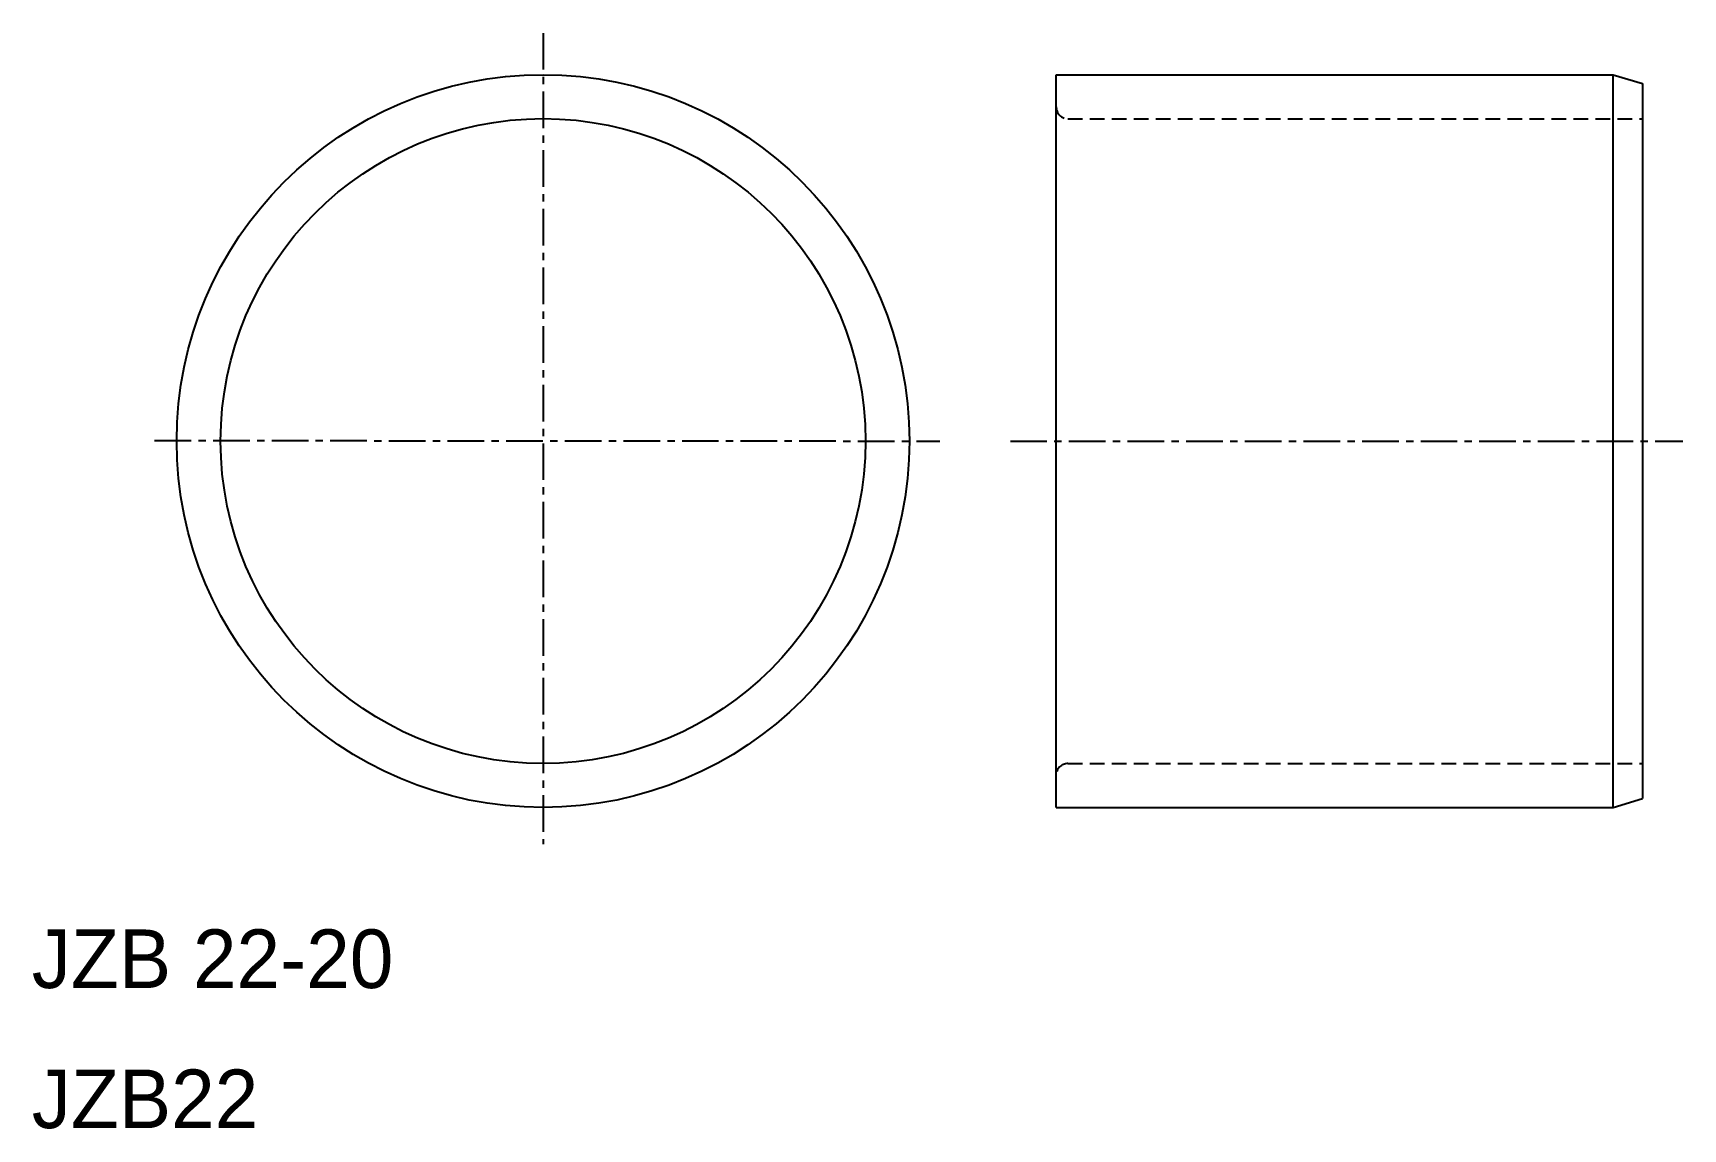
# Model space of a CAD drawing. Extents: x 10 to 66.3, y 10 to 47.4.
import ezdxf

# ---------------------------------------------------------------- set-up
doc = ezdxf.new("R2010")
doc.units = 0
doc.linetypes.add('CENTER', pattern=[2, 1.25, -0.25, 0.25, -0.25])
doc.linetypes.add('DASHED', pattern=[0.75, 0.5, -0.25])
doc.layers.get('0').update_dxf_attribs({"linetype": 'CONTINUOUS'})
doc.layers.add('CENTER', color=1, linetype='CENTER')

msp = doc.modelspace()

# ---------------------------------------------------------------- linework, layer by layer
at = {"color": 7, "linetype": 'CONTINUOUS'}
for p, q in [((44.952, 45.942), (63.952, 45.942)), ((44.952, 20.942), (44.952, 45.942)), ((63.952, 20.942), (63.952, 45.942)), ((63.952, 45.942), (64.952, 45.642)), ((64.952, 45.642), (64.952, 21.242)), ((44.952, 20.942), (63.952, 20.942)), ((63.952, 20.942), (64.952, 21.242))]:
    msp.add_line(p, q, dxfattribs=at)
at = {"color": 3, "linetype": 'DASHED'}
for p, q in [((45.352, 44.441), (64.952, 44.441)), ((45.352, 22.442), (64.952, 22.442))]:
    msp.add_line(p, q, dxfattribs=at)
at = {"color": 7, "linetype": 'CONTINUOUS'}
for radius in [12.5, 11]:
    msp.add_circle((27.444, 33.442), radius, dxfattribs=at)
at = {"color": 3, "linetype": 'DASHED'}
for centre, start, end in [((45.352, 44.841), 180, 270), ((45.352, 22.042), 90, 180)]:
    msp.add_arc(centre, 0.4, start, end, dxfattribs=at)
at = {"layer": 'CENTER', "color": 1, "linetype": 'CENTER'}
for p, q in [((27.444, 47.364), (27.444, 19.685)), ((14.186, 33.461), (40.983, 33.442)), ((43.388, 33.442), (66.338, 33.442))]:
    msp.add_line(p, q, dxfattribs=at)

# ---------------------------------------------------------------- texts
at = {"color": 7, "linetype": 'CONTINUOUS'}
for s, p in [('JZB 22-20', (10, 14.78)), ('JZB22', (10, 10))]:
    msp.add_text(s, height=2, dxfattribs=at).set_placement(p)

doc.saveas('drawing.dxf')
